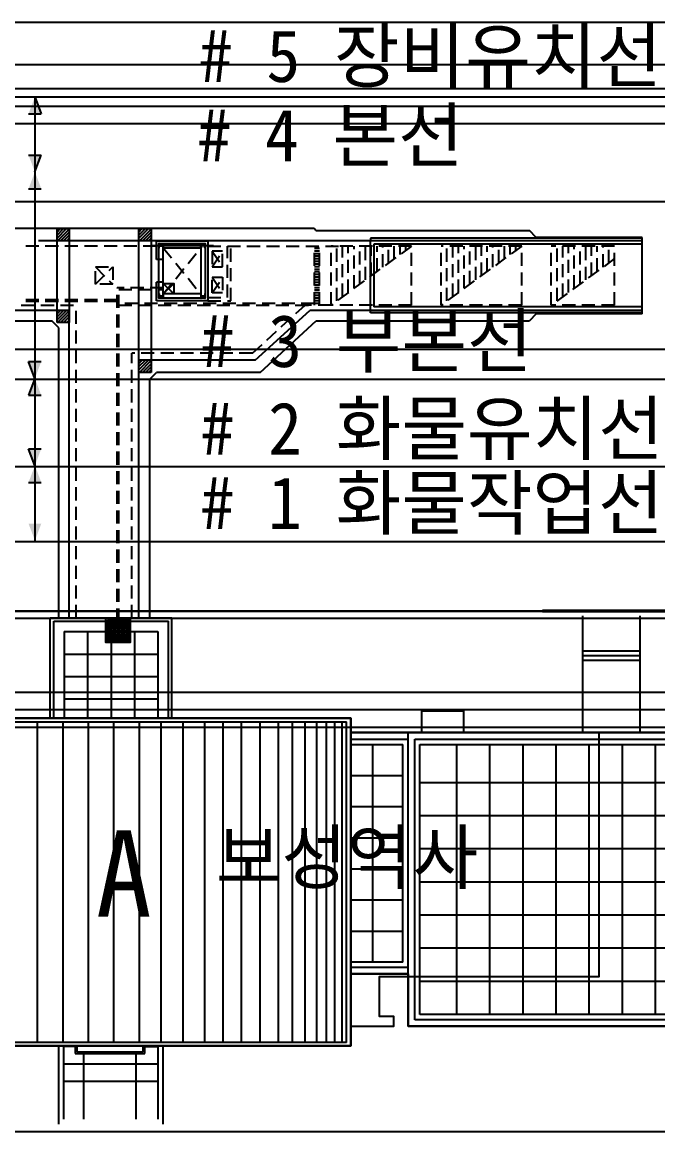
# Model space of a CAD drawing. Extents: x -8229 to 17635, y -14242 to -4883.
# Drawn here: x -7152 to -5936, y -9798 to -7676 of the extents above; entities that cross this region are included whole.
import ezdxf
from ezdxf.enums import TextEntityAlignment as Align

# ---------------------------------------------------------------- set-up
doc = ezdxf.new("R2010")
doc.units = 0
doc.header["$LTSCALE"] = 100
doc.header["$MEASUREMENT"] = 0
for name, pattern in [('A-CENTR01', [2, 1.25, -0.25, 0.25, -0.25]), ('A-HIDDN01', [0.375, 0.25, -0.125]), ('CENTER', [50.8, 31.75, -6.35, 6.35, -6.35]), ('HIDDEN', [9.525, 6.35, -3.175])]:
    doc.linetypes.add(name, pattern=pattern)
for name, color, linetype in [('TI-BASE', 253, 'CONTINUOUS'), ('TN-TEXT', 3, 'CONTINUOUS'), ('TN-XXXX', 3, 'CONTINUOUS'), ('TT-BASE', 253, 'CONTINUOUS'), ('TZ-CABL', 4, 'CONTINUOUS'), ('TZ-PATT', 254, 'CONTINUOUS')]:
    doc.layers.add(name, color=color, linetype=linetype)
doc.styles.get("Standard").update_dxf_attribs({"font": 'GulimChe.ttf'})
doc.linetypes.add('TRACKS', pattern='A,0.15,[130,ltypeshp.shx,S=0.25,R=0,X=0,Y=0],0.15', length=0.3)
doc.linetypes.add('ZIGZAG', pattern='A,0.0001,-0.2,[131,ltypeshp.shx,S=0.2,R=0,X=-0.2,Y=0],-0.4,[131,ltypeshp.shx,S=0.2,R=180,X=0.2,Y=0],-0.2', length=0.8001)

msp = doc.modelspace()

# ---------------------------------------------------------------- hatches: boundary and pattern name
at = {"layer": 'TI-BASE'}
h = msp.add_hatch(dxfattribs=at)
h.set_pattern_fill('ANSI31', color=256, scale=33.333333, style=0)
h.set_pattern_definition([(45, (-8118.9374, -9129.1056), (-2.946278, 2.946278), [])])
h.paths.add_polyline_path([(-7061.6, -8070.9), (-7084.9, -8070.9), (-7084.9, -8094.2), (-7061.6, -8094.2)])
h = msp.add_hatch(dxfattribs=at)
h.set_pattern_fill('ANSI31', color=256, scale=33.333333, style=0)
h.set_pattern_definition([(45, (-7962.2707, -9129.1056), (-2.946278, 2.946278), [])])
h.paths.add_polyline_path([(-6904.9, -8070.9), (-6928.2, -8070.9), (-6928.2, -8094.2), (-6904.9, -8094.2)])
h = msp.add_hatch(dxfattribs=at)
h.set_pattern_fill('ANSI31', color=256, scale=33.333333, style=0)
h.set_pattern_definition([(45, (-8118.9374, -9285.439), (-2.946278, 2.946278), [])])
h.paths.add_polyline_path([(-7061.6, -8227.2), (-7084.9, -8227.2), (-7084.9, -8250.6), (-7061.6, -8250.6)])
h = msp.add_hatch(dxfattribs=at)
h.set_pattern_fill('ANSI31', color=256, scale=33.333333, style=0)
h.set_pattern_definition([(45, (-7962.2707, -9380.7723), (-2.946278, 2.946278), [])])
h.paths.add_polyline_path([(-6904.9, -8322.6), (-6928.2, -8322.6), (-6928.2, -8345.9), (-6904.9, -8345.9)])
h = msp.add_hatch(dxfattribs=at)
h.set_pattern_fill('N-BRICK02', color=256, scale=16.666667, style=0)
h.set_pattern_definition([(90, (-5438.24, -5469.868), (-8.333333, -7e-11), [3.333333, -0.833333]), (5e-10, (-5445.74, -5466.5345), (-3e-11, 4.1666667), [7.5, -0.833333]), (5e-10, (-5445.74, -5469.868), (-3e-11, 4.1666667), [7.5, -0.833333]), (90, (-5445.74, -5469.868), (-8.333333, -7e-11), [3.333333, -0.833333])])
h.paths.add_polyline_path([(-6988.2, -8819.1), (-6948.2, -8819.1), (-6948.2, -8859.1), (-6988.2, -8859.1)])
at = {"layer": 'TZ-PATT'}
for points in [[(-7127.2, -7819), (-7127.2, -7819), (-7139.4, -7851.1), (-7115.1, -7851.1)], [(-7127.2, -7962.4), (-7127.2, -7962.4), (-7139.4, -7930.3), (-7115.1, -7930.3)], [(-7127.2, -7962.4), (-7127.2, -7962.4), (-7139.4, -7994.5), (-7115.1, -7994.5)], [(-7127.2, -8357.4), (-7127.2, -8357.4), (-7139.4, -8325.2), (-7115.1, -8325.2)], [(-7127.2, -8357.4), (-7127.2, -8357.4), (-7139.4, -8389.5), (-7115.1, -8389.5)], [(-7127.2, -8524), (-7127.2, -8524), (-7139.4, -8491.9), (-7115.1, -8491.9)], [(-7127.2, -8524), (-7127.2, -8524), (-7139.4, -8556.2), (-7115.1, -8556.2)], [(-7127.2, -8667.4), (-7127.2, -8667.4), (-7139.4, -8635.2), (-7115.1, -8635.2)]]:
    msp.add_hatch(color=256, dxfattribs=at).paths.add_polyline_path(points)

# ---------------------------------------------------------------- linework, layer by layer
at = {"layer": 'TI-BASE'}
for p, q in [((-6592.9, -8070.9), (-7217.4, -8070.9)), ((-6589.6, -8074.2), (-6592.9, -8070.9)), ((-6589.6, -8074.2), (-6181.4, -8074.2)), ((-6168.1, -8087.6), (-6181.4, -8074.2)), ((-5965.4, -8089.2), (-6485.4, -8089.2)), ((-6485.4, -8089.2), (-6485.4, -8094.2)), ((-5965.4, -8094.2), (-6485.4, -8094.2)), ((-6485.4, -8227.2), (-6485.4, -8094.2)), ((-5965.4, -8100.9), (-6478.7, -8100.9)), ((-6478.7, -8100.9), (-6478.7, -8220.6)), ((-5965.4, -8087.6), (-6168.1, -8087.6)), ((-5965.4, -8233.9), (-5965.4, -8087.6)), ((-5965.4, -8227.2), (-6485.4, -8227.2)), ((-6485.4, -8232.2), (-6485.4, -8227.2)), ((-5965.4, -8232.2), (-6485.4, -8232.2)), ((-5965.4, -8220.6), (-6478.7, -8220.6)), ((-6168.1, -8233.9), (-6181.4, -8247.2)), ((-5965.4, -8233.9), (-6168.1, -8233.9)), ((-7577.7, -8247.2), (-7094.9, -8247.2)), ((-7081.6, -8260.6), (-7094.9, -8247.2)), ((-6696.5, -8345.9), (-6588.9, -8247.2)), ((-6588.9, -8247.2), (-6181.4, -8247.2)), ((-7081.6, -8815.7), (-7081.6, -8260.6)), ((-6908.2, -8359.2), (-6894.9, -8345.9)), ((-6908.2, -8359.2), (-6908.2, -8815.7)), ((-6696.5, -8345.9), (-6894.9, -8345.9)), ((-6908.2, -8802.4), (-7081.6, -8802.4)), ((-6908.2, -8815.7), (-7081.6, -8815.7))]:
    msp.add_line(p, q, dxfattribs=at)
at = {"layer": 'TI-BASE', "linetype": 'HIDDEN'}
for p, q in [((-6485.4, -8094.2), (-7293.1, -8094.2)), ((-7061.6, -8227.2), (-7293.1, -8227.2)), ((-7061.6, -8814.9), (-7061.6, -8227.2)), ((-6706.1, -8322.6), (-6601.6, -8227.2)), ((-6485.4, -8227.2), (-6601.6, -8227.2)), ((-6928.2, -8815.7), (-6928.2, -8322.6)), ((-6706.1, -8322.6), (-6928.2, -8322.6))]:
    msp.add_line(p, q, dxfattribs=at)
at = {"layer": 'TI-BASE', "linetype": 'A-HIDDN01'}
for p, q in [((-6894.9, -8104.2), (-7153.2, -8104.2)), ((-6881.6, -8195.9), (-6809.9, -8107.6)), ((-6881.6, -8107.6), (-6809.9, -8195.9)), ((-6796.6, -8104.2), (-6546.6, -8104.2)), ((-6759.1, -8202.6), (-6759.1, -8104.2)), ((-6752.4, -8209.2), (-6752.4, -8104.2)), ((-6592.7, -8217.2), (-6592.7, -8104.2)), ((-6582.7, -8217.2), (-6582.7, -8104.2)), ((-6406.7, -8104.2), (-6560.7, -8217.2)), ((-6560.7, -8217.2), (-6560.7, -8104.2)), ((-6406.7, -8104.2), (-6560.7, -8104.2)), ((-6549.7, -8209.1), (-6549.7, -8104.2)), ((-6538.7, -8201.1), (-6538.7, -8104.2)), ((-6527.7, -8193), (-6527.7, -8104.2)), ((-6516.7, -8184.9), (-6516.7, -8104.2)), ((-6505.7, -8176.9), (-6505.7, -8104.2)), ((-6494.7, -8168.8), (-6494.7, -8104.2)), ((-6483.7, -8160.7), (-6483.7, -8104.2)), ((-6472.7, -8152.6), (-6472.7, -8104.2)), ((-6461.7, -8144.6), (-6461.7, -8104.2)), ((-6450.7, -8136.5), (-6450.7, -8104.2)), ((-6439.7, -8128.4), (-6439.7, -8104.2)), ((-6428.7, -8120.4), (-6428.7, -8104.2)), ((-6417.7, -8112.3), (-6417.7, -8104.2)), ((-6406.7, -8217.2), (-6406.7, -8104.2)), ((-6196.1, -8104.2), (-6350.1, -8217.2)), ((-6350.1, -8217.2), (-6350.1, -8104.2)), ((-6196.1, -8104.2), (-6350.1, -8104.2)), ((-6339.1, -8209.1), (-6339.1, -8104.2)), ((-6328.1, -8201.1), (-6328.1, -8104.2)), ((-6317.1, -8193), (-6317.1, -8104.2)), ((-6306.1, -8184.9), (-6306.1, -8104.2)), ((-6295.1, -8176.9), (-6295.1, -8104.2)), ((-6284.1, -8168.8), (-6284.1, -8104.2)), ((-6273.1, -8160.7), (-6273.1, -8104.2)), ((-6262.1, -8152.6), (-6262.1, -8104.2)), ((-6251.1, -8144.6), (-6251.1, -8104.2)), ((-6240.1, -8136.5), (-6240.1, -8104.2)), ((-6229.1, -8128.4), (-6229.1, -8104.2)), ((-6218.1, -8120.4), (-6218.1, -8104.2)), ((-6207.1, -8112.3), (-6207.1, -8104.2)), ((-6196.1, -8217.2), (-6196.1, -8104.2)), ((-6139.4, -8217.2), (-6139.4, -8104.2)), ((-6018.3, -8104.2), (-6139.4, -8104.2)), ((-6128.4, -8209.1), (-6128.4, -8104.2)), ((-6117.4, -8201.1), (-6117.4, -8104.2)), ((-6106.4, -8193), (-6106.4, -8104.2)), ((-6095.4, -8184.9), (-6095.4, -8104.2)), ((-6084.4, -8176.9), (-6084.4, -8104.2)), ((-6073.4, -8168.8), (-6073.4, -8104.2)), ((-6062.4, -8160.7), (-6062.4, -8104.2)), ((-6051.4, -8152.6), (-6051.4, -8104.2)), ((-6040.4, -8144.6), (-6040.4, -8104.2)), ((-6029.4, -8136.5), (-6029.4, -8104.2)), ((-6018.4, -8217.2), (-6018.4, -8104.2)), ((-6788.2, -8143.8), (-6768.2, -8113.8)), ((-6788.2, -8113.8), (-6768.2, -8143.8)), ((-6592.7, -8108.2), (-6582.7, -8108.2)), ((-6592.7, -8113.2), (-6582.7, -8113.2)), ((-6592.7, -8118.2), (-6582.7, -8118.2)), ((-6592.7, -8123.2), (-6582.7, -8123.2)), ((-6592.7, -8128.2), (-6582.7, -8128.2)), ((-6018.3, -8128.3), (-6139.4, -8217.2)), ((-7011.6, -8177.4), (-6978.2, -8144.1)), ((-7011.6, -8144.1), (-6978.2, -8177.4)), ((-6592.7, -8133.2), (-6582.7, -8133.2)), ((-6592.7, -8138.2), (-6582.7, -8138.2)), ((-6592.7, -8143.2), (-6582.7, -8143.2)), ((-6592.7, -8148.2), (-6582.7, -8148.2)), ((-6788.2, -8193.8), (-6768.2, -8163.8)), ((-6788.2, -8163.8), (-6768.2, -8193.8)), ((-6592.7, -8153.2), (-6582.7, -8153.2)), ((-6592.7, -8158.2), (-6582.7, -8158.2)), ((-6592.7, -8163.2), (-6582.7, -8163.2)), ((-6592.7, -8168.2), (-6582.7, -8168.2)), ((-6881.6, -8184.2), (-6969.9, -8184.2)), ((-6969.9, -8822.4), (-6969.9, -8184.2)), ((-6966.6, -8187.6), (-6881.6, -8187.6)), ((-6966.6, -8822.4), (-6966.6, -8187.6)), ((-6592.7, -8173.2), (-6582.7, -8173.2)), ((-6592.7, -8178.2), (-6582.7, -8178.2)), ((-6592.7, -8183.2), (-6582.7, -8183.2)), ((-6592.7, -8188.2), (-6582.7, -8188.2)), ((-6969.9, -8207.2), (-7151.6, -8207.2)), ((-6969.9, -8210.6), (-7151.6, -8210.6)), ((-6796.6, -8202.6), (-6759.1, -8202.6)), ((-6796.6, -8209.2), (-6752.4, -8209.2)), ((-6592.7, -8193.2), (-6582.7, -8193.2)), ((-6592.7, -8198.2), (-6582.7, -8198.2)), ((-6592.7, -8203.2), (-6582.7, -8203.2)), ((-6592.7, -8208.2), (-6582.7, -8208.2)), ((-6592.7, -8213.2), (-6582.7, -8213.2)), ((-7153.2, -8217.2), (-7048.2, -8217.2)), ((-7048.2, -8815.7), (-7048.2, -8217.2)), ((-6592.7, -8213.9), (-6966.6, -8213.9)), ((-6966.6, -8217.2), (-6592.7, -8217.2)), ((-6711.3, -8309.2), (-6610.4, -8217.2)), ((-6560.7, -8217.2), (-6610.4, -8217.2)), ((-6406.7, -8217.2), (-6560.7, -8217.2)), ((-6196.1, -8217.2), (-6350.1, -8217.2)), ((-6018.4, -8217.2), (-6139.4, -8217.2)), ((-6941.6, -8815.7), (-6941.6, -8309.2)), ((-6711.3, -8309.2), (-6941.6, -8309.2))]:
    msp.add_line(p, q, dxfattribs=at)
at = {"layer": 'TI-BASE', "linetype": 'A-CENTR01'}
msp.add_line((-6905.7, -8103.4), (-6785.7, -8103.4), dxfattribs=at)
at = {"layer": 'TI-BASE', "linetype": 'HIDDEN', "ltscale": 1000}
for p, q in [((-6881.6, -8130.2), (-6894.9, -8130.2)), ((-6881.6, -8173.2), (-6894.9, -8173.2))]:
    msp.add_line(p, q, dxfattribs=at)
at = {"layer": 'TI-BASE', "linetype": 'CENTER'}
for p, q in [((-6881.6, -8175.9), (-6861.6, -8195.9)), ((-6861.6, -8175.9), (-6881.6, -8195.9))]:
    msp.add_line(p, q, dxfattribs=at)
at = {"layer": 'TI-BASE', "linetype": 'HIDDEN'}
for points in [[(-7084.9, -8070.9), (-7061.6, -8070.9), (-7061.6, -8250.6), (-7084.9, -8250.6)], [(-6928.2, -8070.9), (-6904.9, -8070.9), (-6904.9, -8345.9), (-6928.2, -8345.9)], [(-6889.9, -8204.2), (-6889.9, -8099.2), (-6801.6, -8099.2), (-6801.6, -8204.2)], [(-6881.6, -8195.9), (-6881.6, -8107.6), (-6809.9, -8107.6), (-6809.9, -8195.9)]]:
    msp.add_lwpolyline(points, close=True, dxfattribs=at)
msp.add_lwpolyline([(-6894.9, -8130.2), (-6894.9, -8094.2), (-6796.6, -8094.2), (-6796.6, -8209.2), (-6894.9, -8209.2), (-6894.9, -8173.2)], dxfattribs=at)
at = {"layer": 'TI-BASE'}
for points in [[(-6882.6, -8103.5, -0.414214), (-6882, -8104.1), (-6882, -8107.6), (-6881.6, -8107.6), (-6881.6, -8099.2), (-6882, -8099.2), (-6882, -8102.6, -0.414214), (-6882.6, -8103.2), (-6888.9, -8103.2, -0.414214), (-6889.5, -8102.6), (-6889.5, -8099.2), (-6889.9, -8099.2), (-6889.9, -8107.6), (-6889.5, -8107.6), (-6889.5, -8104.1, -0.414214), (-6888.9, -8103.5)], [(-6808.9, -8103.5, 0.414214), (-6809.5, -8104.1), (-6809.5, -8107.6), (-6809.9, -8107.6), (-6809.9, -8099.2), (-6809.5, -8099.2), (-6809.5, -8102.6, 0.414214), (-6808.9, -8103.2), (-6802.6, -8103.2, 0.414214), (-6802, -8102.6), (-6802, -8099.2), (-6801.6, -8099.2), (-6801.6, -8107.6), (-6802, -8107.6), (-6802, -8104.1, 0.414214), (-6802.6, -8103.5)], [(-6882.6, -8199.9, 0.414214), (-6882, -8199.3), (-6882, -8195.9), (-6881.6, -8195.9), (-6881.6, -8204.2), (-6882, -8204.2), (-6882, -8200.8, 0.414214), (-6882.6, -8200.2), (-6888.9, -8200.2, 0.414214), (-6889.5, -8200.8), (-6889.5, -8204.2), (-6889.9, -8204.2), (-6889.9, -8195.9), (-6889.5, -8195.9), (-6889.5, -8199.3, 0.414214), (-6888.9, -8199.9)], [(-6808.9, -8199.9, -0.414214), (-6809.5, -8199.3), (-6809.5, -8195.9), (-6809.9, -8195.9), (-6809.9, -8204.2), (-6809.5, -8204.2), (-6809.5, -8200.8, -0.414214), (-6808.9, -8200.2), (-6802.6, -8200.2, -0.414214), (-6802, -8200.8), (-6802, -8204.2), (-6801.6, -8204.2), (-6801.6, -8195.9), (-6802, -8195.9), (-6802, -8199.3, -0.414214), (-6802.6, -8199.9)]]:
    msp.add_lwpolyline(points, format="xyb", close=True, dxfattribs=at)
at = {"layer": 'TI-BASE', "linetype": 'A-HIDDN01'}
for points in [[(-6788.2, -8143.8), (-6768.2, -8143.8), (-6768.2, -8113.8), (-6788.2, -8113.8)], [(-6978.2, -8177.4), (-7011.6, -8177.4), (-7011.6, -8144.1), (-6978.2, -8144.1)], [(-6788.2, -8163.8), (-6768.2, -8163.8), (-6768.2, -8193.8), (-6788.2, -8193.8)], [(-6984.9, -8822.4), (-6951.6, -8822.4), (-6951.6, -8855.7), (-6984.9, -8855.7)]]:
    msp.add_lwpolyline(points, close=True, dxfattribs=at)
at = {"layer": 'TI-BASE', "ltscale": 1.5}
for points in [[(-6881.6, -8175.9), (-6861.6, -8175.9), (-6861.6, -8195.9), (-6881.6, -8195.9)], [(-6991.6, -8815.7), (-6944.9, -8815.7), (-6944.9, -8862.4), (-6991.6, -8862.4)], [(-6988.2, -8819.1), (-6948.2, -8819.1), (-6948.2, -8859.1), (-6988.2, -8859.1)]]:
    msp.add_lwpolyline(points, close=True, dxfattribs=at)
at = {"layer": 'TN-XXXX'}
msp.add_lwpolyline([(-8194.7, -7676), (-4789.9, -7676), (-4789.9, -9798.4), (-8194.7, -9798.4)], close=True, dxfattribs=at)
at = {"layer": 'TT-BASE'}
for p, q in [((-7127.2, -7819), (-7115.1, -7851.1)), ((-7127.2, -7819), (-7127.2, -8667.4)), ((-7127.2, -7819), (-7115.1, -7851.1)), ((-7139.4, -7851.1), (-7115.1, -7851.1)), ((-7139.4, -7930.3), (-7115.1, -7930.3)), ((-7127.2, -7962.4), (-7115.1, -7930.3)), ((-7127.2, -7962.4), (-7115.1, -7930.3)), ((-7139.4, -7994.5), (-7115.1, -7994.5)), ((-8194.7, -8019.1), (-4789.9, -8019.1)), ((-4789.9, -8302.4), (-8194.7, -8302.4)), ((-7127.2, -8357.4), (-7139.4, -8325.2)), ((-7127.2, -8357.4), (-7139.4, -8325.2)), ((-7139.4, -8325.2), (-7115.1, -8325.2)), ((-7127.2, -8357.4), (-7139.4, -8325.2)), ((-7139.4, -8325.2), (-7115.1, -8325.2)), ((-8194.7, -8359.1), (-4789.9, -8359.1)), ((-7127.2, -8357.4), (-7139.4, -8389.5)), ((-7127.2, -8357.4), (-7139.4, -8389.5)), ((-7127.2, -8357.4), (-7139.4, -8389.5)), ((-7139.4, -8389.5), (-7115.1, -8389.5)), ((-7139.4, -8389.5), (-7115.1, -8389.5)), ((-7127.2, -8524), (-7139.4, -8491.9)), ((-7127.2, -8524), (-7139.4, -8491.9)), ((-7139.4, -8491.9), (-7115.1, -8491.9)), ((-8194.7, -8525.7), (-4789.9, -8525.7)), ((-7139.4, -8556.2), (-7115.1, -8556.2)), ((-7139.4, -8556.2), (-7115.1, -8556.2)), ((-8194.7, -8669.1), (-4789.9, -8669.1)), ((-8194.7, -8802.4), (-4789.9, -8802.4)), ((-7098, -9007.4), (-7098, -8815.1)), ((-7098, -8815.1), (-6865.3, -8815.1)), ((-7091.3, -9007.4), (-7091.3, -8821.8)), ((-7091.3, -8821.8), (-6872, -8821.8)), ((-6872, -9007.4), (-6872, -8821.8)), ((-6865.3, -9007.4), (-6865.3, -8815.1)), ((-6079.2, -9034.9), (-6079.2, -8811.8)), ((-6079.2, -9034.9), (-6079.2, -8816.1)), ((-5969.2, -9034.9), (-5969.2, -8811.5)), ((-7071.3, -8841.8), (-6892, -8841.8)), ((-7071.3, -8841.8), (-7071.3, -9007.4)), ((-7026.5, -8841.8), (-7026.5, -9007.4)), ((-6981.6, -8841.8), (-6981.6, -9007.4)), ((-6936.8, -8841.8), (-6936.8, -9007.4)), ((-6892, -8841.8), (-6892, -9007.4)), ((-7071.3, -8884.7), (-6892, -8884.7)), ((-5969.2, -8879), (-6079.2, -8879)), ((-5969.2, -8888), (-6079.2, -8888)), ((-5969.2, -8897), (-6079.2, -8897)), ((-7071.3, -8927.6), (-6892, -8927.6)), ((-7071.3, -8970.5), (-6892, -8970.5)), ((-6387.4, -8993.2), (-6307.4, -8993.2)), ((-6387.4, -9034.9), (-6387.4, -8993.2)), ((-6307.4, -8993.2), (-6307.4, -9034.9)), ((-7328.5, -9007.4), (-6522.6, -9007.4)), ((-7321.8, -9014), (-6531.2, -9014)), ((-7122.8, -9014), (-7122.8, -9627.4)), ((-7074.1, -9014), (-7074.1, -9627.4)), ((-7025.4, -9014), (-7025.4, -9627.4)), ((-6976.7, -9014), (-6976.7, -9627.4)), ((-6928.1, -9014), (-6928.1, -9627.4)), ((-6886.3, -9014), (-6886.3, -9627.4)), ((-6844.5, -9014), (-6844.5, -9627.4)), ((-6802.7, -9014), (-6802.7, -9627.4)), ((-6767.5, -9014), (-6767.5, -9627.4)), ((-6732.4, -9014), (-6732.4, -9627.4)), ((-6697.2, -9014), (-6697.2, -9627.4)), ((-6662.1, -9014), (-6662.1, -9627.4)), ((-6635.1, -9014), (-6635.1, -9627.4)), ((-6610.9, -9014), (-6610.9, -9627.4)), ((-6588.6, -9014), (-6588.6, -9627.4)), ((-6569.9, -9014), (-6569.9, -9627.4)), ((-6553.5, -9627.4), (-6553.5, -9014)), ((-6539.4, -9627.4), (-6539.4, -9014)), ((-6531.2, -9627.4), (-6531.2, -9014)), ((-6522.6, -9634), (-6522.6, -9007.4)), ((-6522.6, -9034.9), (-5284.9, -9034.9)), ((-6413.2, -9596.5), (-6413.2, -9034.9)), ((-6307.4, -9034.9), (-6387.4, -9034.9)), ((-6522.6, -9047.4), (-6413.2, -9047.4)), ((-6522.6, -9057.4), (-6423.2, -9057.4)), ((-6480.7, -9474), (-6480.7, -9057.4)), ((-6423.2, -9474), (-6423.2, -9057.4)), ((-6400.7, -9584), (-6400.7, -9047.4)), ((-6400.7, -9047.4), (-5297.4, -9047.4)), ((-6390.7, -9574), (-6390.7, -9057.4)), ((-6390.7, -9057.4), (-5307.4, -9057.4)), ((-6320.7, -9057.4), (-6320.7, -9574)), ((-6257.4, -9057.4), (-6257.4, -9574)), ((-6194, -9057.4), (-6194, -9574)), ((-6130.7, -9057.4), (-6130.7, -9574)), ((-6067.4, -9057.4), (-6067.4, -9574)), ((-6004, -9057.4), (-6004, -9574)), ((-5940.7, -9057.4), (-5940.7, -9574)), ((-6522.6, -9116.9), (-6423.2, -9116.9)), ((-5307.4, -9130.7), (-6390.7, -9130.7)), ((-6522.6, -9176.4), (-6423.2, -9176.4)), ((-5307.4, -9194), (-6390.7, -9194)), ((-6522.6, -9235.9), (-6423.2, -9235.9)), ((-5307.4, -9257.4), (-6390.7, -9257.4)), ((-6522.6, -9295.4), (-6423.2, -9295.4)), ((-5307.4, -9320.7), (-6390.7, -9320.7)), ((-6522.6, -9355), (-6423.2, -9355)), ((-5307.4, -9384), (-6390.7, -9384)), ((-6522.6, -9414.5), (-6423.2, -9414.5)), ((-5307.4, -9447.4), (-6390.7, -9447.4)), ((-6423.2, -9474), (-6522.6, -9474)), ((-6413.2, -9484), (-6522.6, -9484)), ((-6413.2, -9496.5), (-6522.6, -9496.5)), ((-5307.4, -9510.7), (-6390.7, -9510.7)), ((-5297.4, -9584), (-6400.7, -9584)), ((-5307.4, -9574), (-6390.7, -9574)), ((-5284.9, -9596.5), (-6413.2, -9596.5)), ((-6522.6, -9634), (-7328.5, -9634)), ((-6531.2, -9627.4), (-7321.8, -9627.4)), ((-7081.6, -9784), (-7081.6, -9634)), ((-7071.6, -9774), (-7071.6, -9634)), ((-7050.1, -9635.5), (-7071.6, -9635.5)), ((-7050.1, -9634), (-7050.1, -9648.9)), ((-7046.8, -9634), (-7046.8, -9645.5)), ((-6920.1, -9645.5), (-6920.1, -9634)), ((-6916.8, -9648.9), (-6916.8, -9634)), ((-6916.8, -9635.5), (-6891.6, -9635.5)), ((-6891.6, -9774), (-6891.6, -9634)), ((-6881.6, -9784), (-6881.6, -9634)), ((-7050.1, -9648.9), (-6916.8, -9648.9)), ((-7046.8, -9645.5), (-6920.1, -9645.5)), ((-7033.5, -9774), (-7033.5, -9648.9)), ((-6933.5, -9774), (-6933.5, -9648.9)), ((-6891.6, -9668.9), (-7071.6, -9668.9)), ((-6891.6, -9702.2), (-7071.6, -9702.2))]:
    msp.add_line(p, q, dxfattribs=at)
at = {"layer": 'TT-BASE', "flags": 128}
for points in [[(-4789.9, -7757.3), (-7507.5, -7757.3), (-7507.5, -7676)], [(-8194.7, -8802.4), (-4789.9, -8802.4)]]:
    msp.add_lwpolyline(points, dxfattribs=at)
msp.add_lwpolyline([(-8194.7, -7875.6), (-8157.3, -7870.9, -0.03122), (-7327.2, -7819), (-4789.9, -7819)], format="xyb", dxfattribs=at)
at = {"layer": 'TT-BASE', "ltscale": 0.15, "flags": 128}
msp.add_lwpolyline([(-8194.7, -8802.4), (-6156.6, -8802.4)], dxfattribs=at)
at = {"layer": 'TT-BASE', "ltscale": 5, "flags": 128}
for points in [[(-4789.9, -8802.4), (-8194.7, -8802.4)], [(-8194.7, -8815.7), (-4789.9, -8815.7)]]:
    msp.add_lwpolyline(points, dxfattribs=at)
at = {"layer": 'TT-BASE', "ltscale": 0.1, "const_width": 6.67, "flags": 128}
msp.add_lwpolyline([(-6156.6, -8802.4), (-4789.9, -8802.4)], dxfattribs=at)
at = {"layer": 'TT-BASE'}
for points in [[(-7803.2, -9034.9), (-7803.2, -9501.5), (-7383.2, -9501.5), (-7383.2, -9578.2), (-7410.7, -9578.2), (-7410.7, -9596.5), (-7328.5, -9596.5), (-7328.5, -9634), (-6522.6, -9634), (-6522.6, -9496.5), (-6413.2, -9496.5), (-6413.2, -9596.5), (-5284.9, -9596.5), (-5284.9, -9034.9), (-6522.6, -9034.9), (-6522.6, -9007.4), (-7328.5, -9007.4), (-7328.5, -9034.9), (-7803.2, -9034.9)], [(-7328.5, -9034.9), (-7328.5, -9007.4), (-6522.6, -9007.4), (-6522.6, -9634), (-7328.5, -9634), (-7328.5, -9034.9)]]:
    msp.add_lwpolyline(points, dxfattribs=at)
msp.add_lwpolyline([(-6522.6, -9596.5), (-6440.4, -9596.5), (-6440.4, -9578.2), (-6467.9, -9578.2), (-6467.9, -9501.5), (-6047.9, -9501.5), (-6047.9, -9034.9), (-6522.6, -9034.9)], close=True, dxfattribs=at)
at = {"layer": 'TZ-CABL', "linetype": 'ByBlock', "ltscale": 5}
for points in [[(-5566.3, -7803.8), (-7742.1, -7803.8)], [(-5566.3, -7870.5), (-7742.1, -7870.5)], [(-5566.3, -8958.2), (-7746.8, -8958.2)], [(-5566.3, -9024.9), (-7746.8, -9024.9)]]:
    msp.add_lwpolyline(points, dxfattribs=at)
at = {"layer": 'TZ-CABL', "linetype": 'TRACKS', "ltscale": 1.3, "flags": 128}
msp.add_lwpolyline([(-5573.2, -7837.1), (-7735.1, -7837.1)], dxfattribs=at)
at = {"layer": 'TZ-CABL', "linetype": 'ZIGZAG', "ltscale": 1.6}
msp.add_lwpolyline([(-5573.2, -8991.5), (-7739.9, -8991.5)], dxfattribs=at)

# ---------------------------------------------------------------- texts
at = {"layer": 'TN-TEXT', "extrusion": (-5.34948e-09, 3.88473e-07, 1)}
msp.add_text('보성역사', height=100, rotation=360, dxfattribs=at).set_placement((-6530.3, -9272, 0), align=Align.MIDDLE)
at = {"layer": 'TT-BASE'}
for s, p in [('# 5 장비유치선', (-6813.5, -7790.4)), ('# 4 본선', (-6816.5, -7942.3)), ('# 3 부본선', (-6810.2, -8335.6)), ('# 2 화물유치선', (-6810.2, -8503.1)), ('# 1 화물작업선', (-6810.4, -8645.4))]:
    msp.add_text(s, height=100, rotation=0.0001, dxfattribs=at).set_placement(p)
msp.add_text('A', height=165.3, rotation=360, dxfattribs=at).set_placement((-6957.2, -9304.3, 3.3), align=Align.MIDDLE)

doc.saveas('drawing.dxf')
